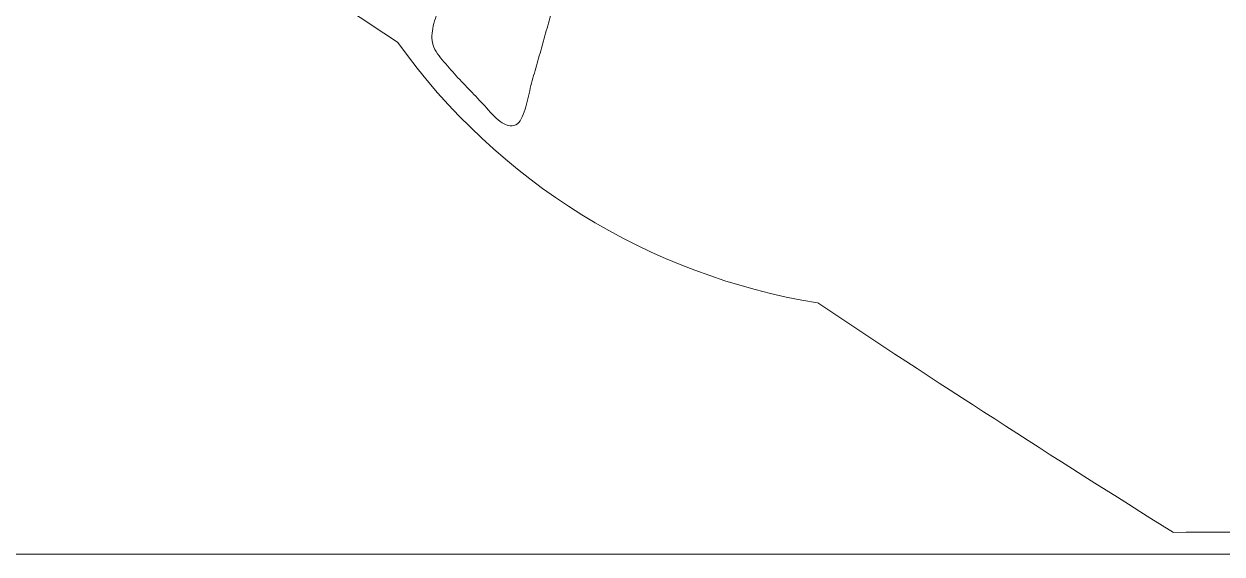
# Model space of a CAD drawing. Header units: inches. Extents: x 36 to 79.2, y 17.3 to 55.9.
# Drawn here: x 49.14 to 60.26, y 17.31 to 22.23 of the extents above; entities that cross this region are included whole.
import ezdxf

# ---------------------------------------------------------------- set-up
doc = ezdxf.new("R2010")
doc.units = ezdxf.units.IN
for name, color, linetype, lineweight in [('01_ORIGINAL_CAD', 7, 'Continuous', 20), ('10_EXTENSION_MASSES', 7, 'Continuous', 15), ('15_NEIGHBOURHOOD_CIRCULATION', 7, 'Continuous', 13)]:
    doc.layers.add(name, color=color, linetype=linetype, lineweight=lineweight)

msp = doc.modelspace()

# ---------------------------------------------------------------- linework, layer by layer
at = {"layer": '01_ORIGINAL_CAD'}
msp.add_line((71.442, 17.312), (36.248, 17.312), dxfattribs=at)
for centre, radius, start, end in [((27.349, -15.654), 45.391, 56.1832, 60.407), ((57.468, 25.543), 5.979, 215.6658, 260.7622), ((129.159, 128.7), 131.041, 236.3299, 238.04792)]:
    msp.add_arc(centre, radius, start, end, dxfattribs=at)
at = {"layer": '10_EXTENSION_MASSES'}
msp.add_open_spline([(53.427, 23.875), (53.462, 23.922), (53.513, 23.953), (53.569, 23.982), (53.625, 24.01), (53.686, 24.035), (53.745, 24.061), (53.805, 24.087), (53.863, 24.113), (53.921, 24.142), (53.978, 24.17), (54.034, 24.199), (54.087, 24.233), (54.141, 24.266), (54.192, 24.303), (54.247, 24.341), (54.303, 24.379), (54.362, 24.418), (54.422, 24.438), (54.481, 24.457), (54.539, 24.458), (54.567, 24.425), (54.595, 24.393), (54.593, 24.328), (54.58, 24.263), (54.567, 24.198), (54.542, 24.132), (54.522, 24.069), (54.501, 24.006), (54.485, 23.945), (54.468, 23.884), (54.451, 23.823), (54.434, 23.761), (54.417, 23.699), (54.4, 23.637), (54.382, 23.575), (54.365, 23.513), (54.348, 23.451), (54.33, 23.39), (54.313, 23.328), (54.296, 23.266), (54.278, 23.204), (54.261, 23.142), (54.244, 23.08), (54.227, 23.018), (54.209, 22.956), (54.192, 22.895), (54.175, 22.833), (54.157, 22.771), (54.14, 22.709), (54.123, 22.647), (54.106, 22.585), (54.088, 22.523), (54.071, 22.462), (54.054, 22.4), (54.036, 22.338), (54.019, 22.276), (54.002, 22.214), (53.985, 22.152), (53.967, 22.09), (53.95, 22.028), (53.933, 21.966), (53.915, 21.904), (53.898, 21.843), (53.88, 21.782), (53.862, 21.721), (53.846, 21.658), (53.831, 21.595), (53.817, 21.529), (53.799, 21.463), (53.78, 21.398), (53.757, 21.332), (53.72, 21.303), (53.682, 21.274), (53.629, 21.282), (53.578, 21.314), (53.528, 21.345), (53.48, 21.4), (53.434, 21.451), (53.388, 21.501), (53.344, 21.548), (53.301, 21.594), (53.257, 21.64), (53.213, 21.685), (53.169, 21.732), (53.125, 21.779), (53.081, 21.828), (53.039, 21.878), (52.996, 21.928), (52.956, 21.979), (52.938, 22.035), (52.921, 22.09), (52.926, 22.151), (52.94, 22.212), (52.954, 22.274), (52.977, 22.337), (52.997, 22.399), (53.017, 22.461), (53.034, 22.523), (53.051, 22.585), (53.068, 22.646), (53.085, 22.708), (53.102, 22.77), (53.12, 22.832), (53.137, 22.894), (53.155, 22.956), (53.172, 23.018), (53.189, 23.079), (53.207, 23.141), (53.224, 23.203), (53.242, 23.265), (53.259, 23.327), (53.277, 23.388), (53.295, 23.449), (53.311, 23.512), (53.328, 23.574), (53.343, 23.638), (53.359, 23.702), (53.375, 23.765), (53.393, 23.828), (53.427, 23.875)], degree=3, knots=[0, 0, 0, 0, 0.025, 0.025, 0.025, 0.05, 0.05, 0.05, 0.075, 0.075, 0.075, 0.1, 0.1, 0.1, 0.125, 0.125, 0.125, 0.15, 0.15, 0.15, 0.175, 0.175, 0.175, 0.2, 0.2, 0.2, 0.225, 0.225, 0.225, 0.25, 0.25, 0.25, 0.275, 0.275, 0.275, 0.3, 0.3, 0.3, 0.325, 0.325, 0.325, 0.35, 0.35, 0.35, 0.375, 0.375, 0.375, 0.4, 0.4, 0.4, 0.425, 0.425, 0.425, 0.45, 0.45, 0.45, 0.475, 0.475, 0.475, 0.5, 0.5, 0.5, 0.525, 0.525, 0.525, 0.55, 0.55, 0.55, 0.575, 0.575, 0.575, 0.6, 0.6, 0.6, 0.625, 0.625, 0.625, 0.65, 0.65, 0.65, 0.675, 0.675, 0.675, 0.7, 0.7, 0.7, 0.725, 0.725, 0.725, 0.75, 0.75, 0.75, 0.775, 0.775, 0.775, 0.8, 0.8, 0.8, 0.825, 0.825, 0.825, 0.85, 0.85, 0.85, 0.875, 0.875, 0.875, 0.9, 0.9, 0.9, 0.925, 0.925, 0.925, 0.95, 0.95, 0.95, 0.975, 0.975, 0.975, 1, 1, 1, 1], dxfattribs=at)
at = {"layer": '15_NEIGHBOURHOOD_CIRCULATION'}
msp.add_open_spline([(63.661, 17.533), (62.378, 17.526), (61.094, 17.519), (59.81, 17.513)], degree=3, dxfattribs=at)

doc.saveas('drawing.dxf')
